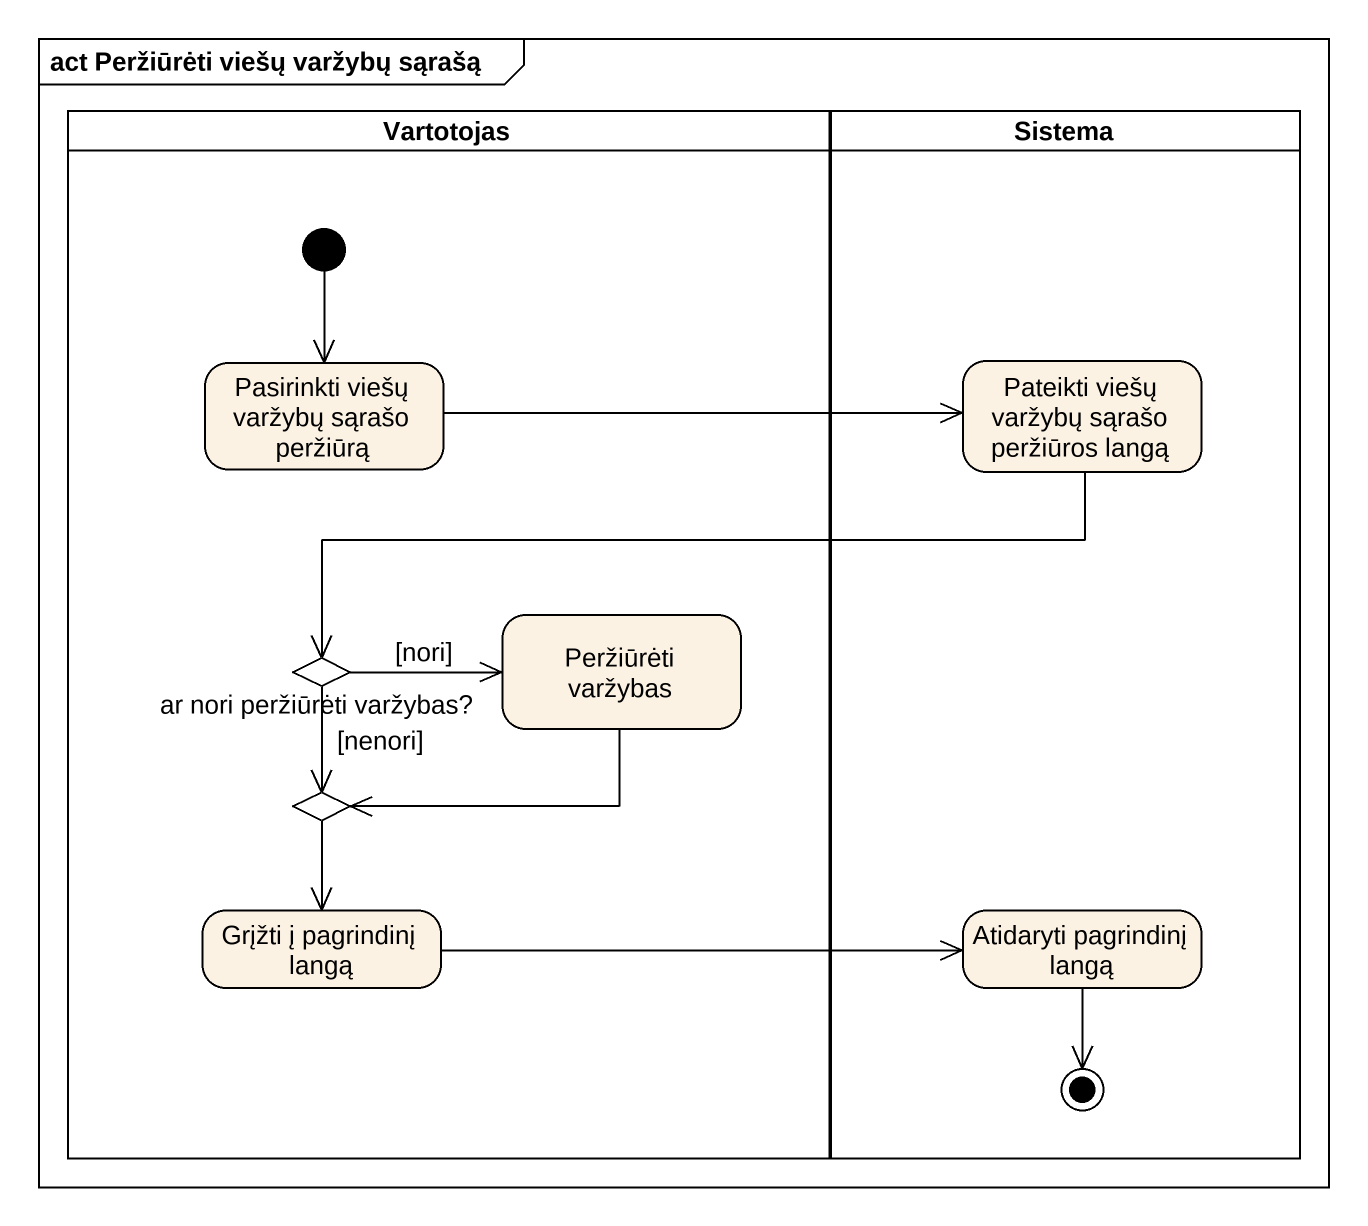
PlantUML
@startuml
mainframe act Peržiūrėti viešų varžybų sąrašą
hide empty description
state Vartotojas <<partition>> {
  state "Pasirinkti viešų varžybų sąrašo peržiūrą" as Pasirinkti_viešų_varžybų
  state "ar nori peržiūrėti varžybas?" as ar_nori_peržiūrėti_varžybas <<choice>>
  state "Peržiūrėti varžybas" as Peržiūrėti_varžybas
  state choice1 <<choice>>
  state "Grįžti į pagrindinį langą" as Grįžti_į_pagrindinį_langą
  [*] --> Pasirinkti_viešų_varžybų
}
state Sistema <<partition>> {
  state "Pateikti viešų varžybų sąrašo peržiūros langą" as Pateikti_viešų_varžybų
  state "Atidaryti pagrindinį langą" as Atidaryti_pagrindinį_langą
  Atidaryti_pagrindinį_langą --> [*]
}
Pasirinkti_viešų_varžybų -right-> Pateikti_viešų_varžybų
Pateikti_viešų_varžybų -left-> ar_nori_peržiūrėti_varžybas
ar_nori_peržiūrėti_varžybas -right-> Peržiūrėti_varžybas : [nori]
ar_nori_peržiūrėti_varžybas --> choice1 : [nenori]
Peržiūrėti_varžybas -left-> choice1
choice1 --> Grįžti_į_pagrindinį_langą
Grįžti_į_pagrindinį_langą -right-> Atidaryti_pagrindinį_langą
@enduml
